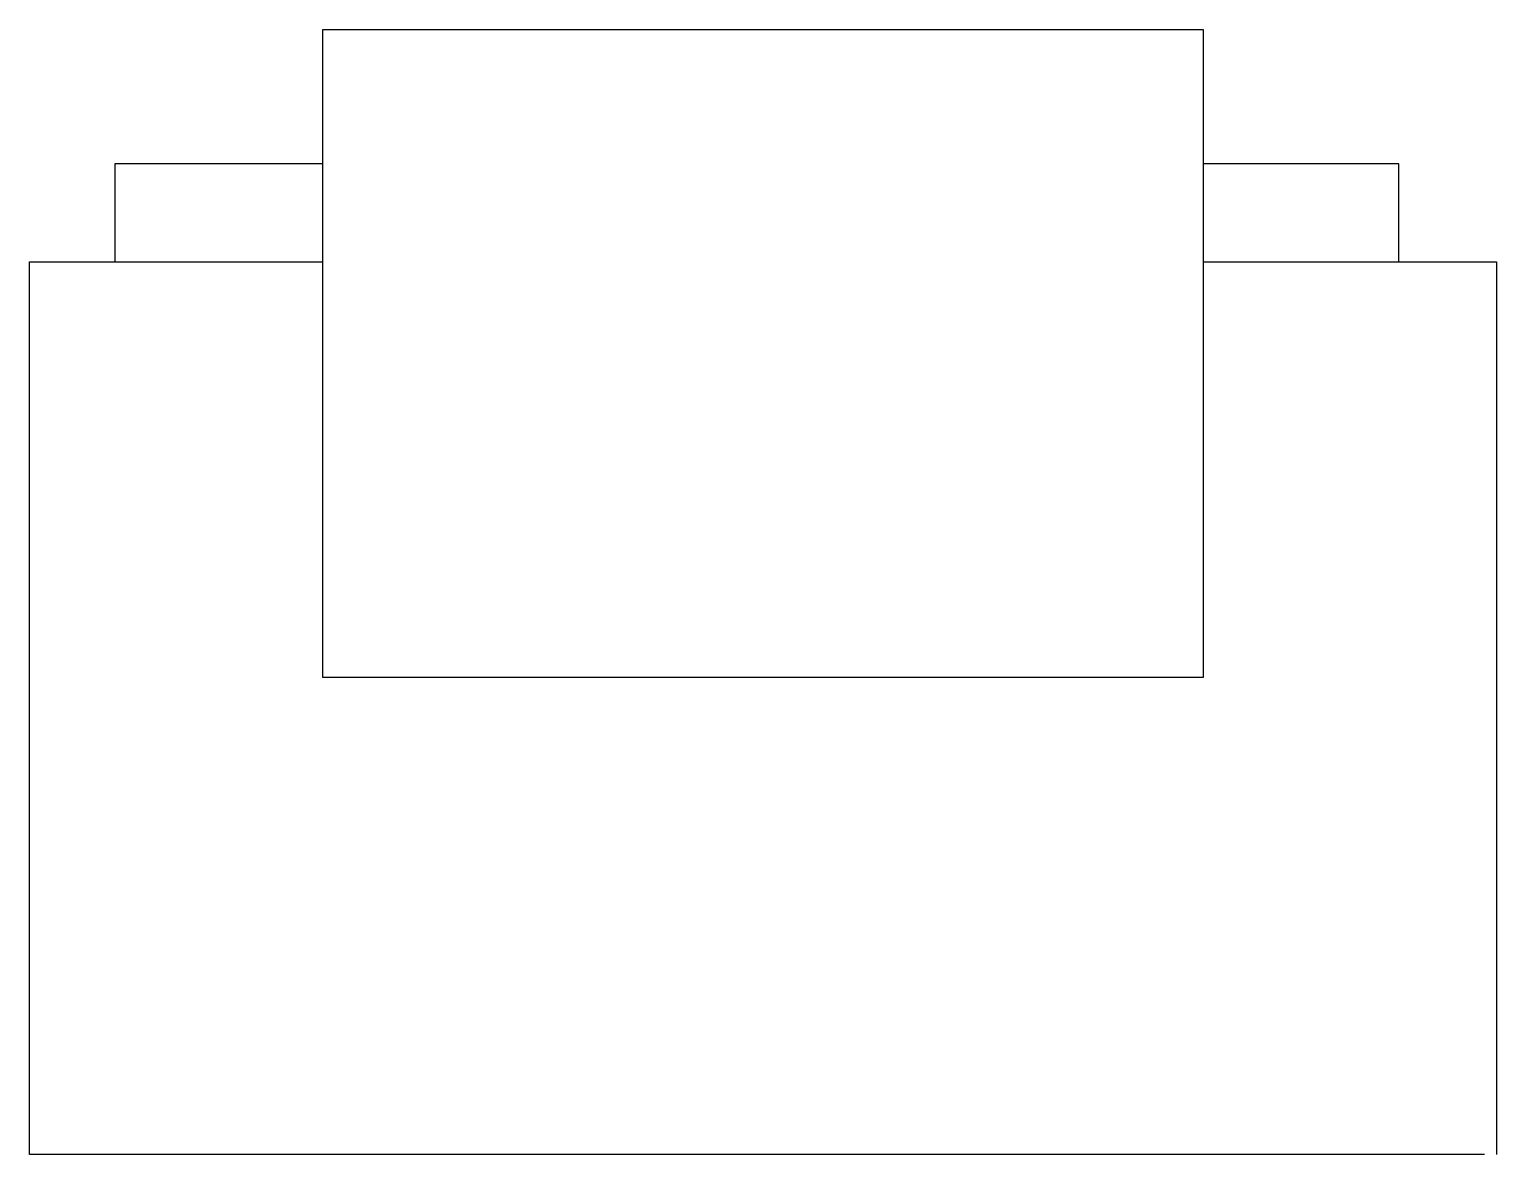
# Model space of a CAD drawing. Header units: millimetres. Extents: x -600 to 0, y 0 to 460.
import ezdxf

# ---------------------------------------------------------------- set-up
doc = ezdxf.new("R2010")
doc.units = ezdxf.units.MM
doc.header["$MEASUREMENT"] = 0

# ---------------------------------------------------------------- blocks, each defined once
blk = doc.blocks.new('KOPIERINGSMASKIN_LITEN_L')
at = {"extrusion": (2.83275e-16, 6.12303e-17, -1)}
for p, q in [((-480, 195), (-480, 460)), ((-480, 460), (-120, 460)), ((-120, 460), (-120, 195)), ((-565, 405), (-565, 365)), ((-480, 405), (-565, 405)), ((-40, 405), (-120, 405)), ((-40, 365), (-40, 405)), ((-600, 0), (-600, 365)), ((-600, 365), (-480, 365)), ((-120, 365), (0, 365)), ((0, 365), (0, 0)), ((-120, 195), (-480, 195)), ((-5, 0), (-600, 0))]:
    blk.add_line(p, q, dxfattribs=at)

msp = doc.modelspace()

# ---------------------------------------------------------------- block references
msp.add_blockref('KOPIERINGSMASKIN_LITEN_L', (0, 0))

doc.saveas('drawing.dxf')
